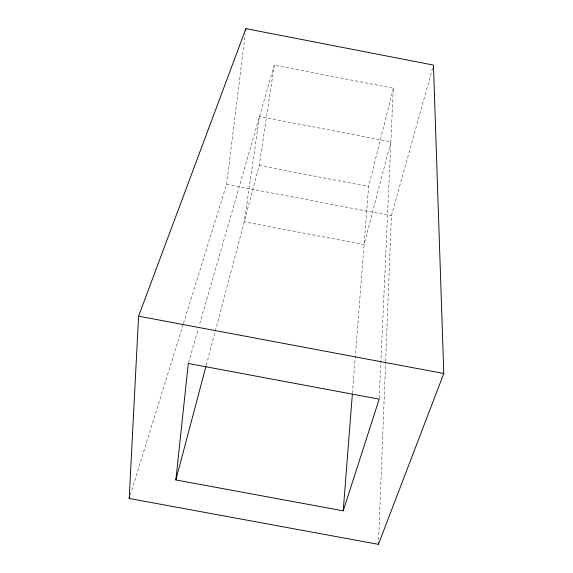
<?xml version="1.0" encoding="UTF-8"?>
<svg xmlns="http://www.w3.org/2000/svg" width="573" height="573" viewBox="0 0 573 573"><rect width="100%" height="100%" fill="white"/><g stroke="black" fill="none" stroke-linecap="round" stroke-linejoin="round"><path stroke-width="0.43" stroke-dasharray="2.87 2.15" d="M378.617 539.888L385.622 362.208M385.658 361.312L391.402 215.777L432.722 67.65M379.219 398.271L393.314 88.199L274.288 65.164L199.189 325.679M352.416 393.429L368.625 186.483L393.314 88.199M183.46 323.466L226.6 184.313L245.244 33.957M206.266 365.187L259.182 165.533L274.288 65.164M188.546 362.602L198.201 329.117M130.264 495.058L183.195 324.318M226.6 184.313L391.402 215.777M259.182 165.533L368.625 186.483M259.49 116.505L244.263 221.823L364.07 244.607L390.879 141.789L259.49 116.505"/><path stroke-width="0.86" d="M378.438 544.35L443.796 373.496L433.439 65.071L245.903 28.65L138.587 316.167L129.204 498.474L378.438 544.35L378.509 542.567M343.22 510.844L379.183 399.166L188.302 363.461L175.854 479.945L343.22 510.844L352.345 394.317M245.681 30.419L245.903 28.65M175.854 479.945L206.036 366.047M129.204 498.474L129.734 496.77M138.587 316.167L443.796 373.496"/></g></svg>
